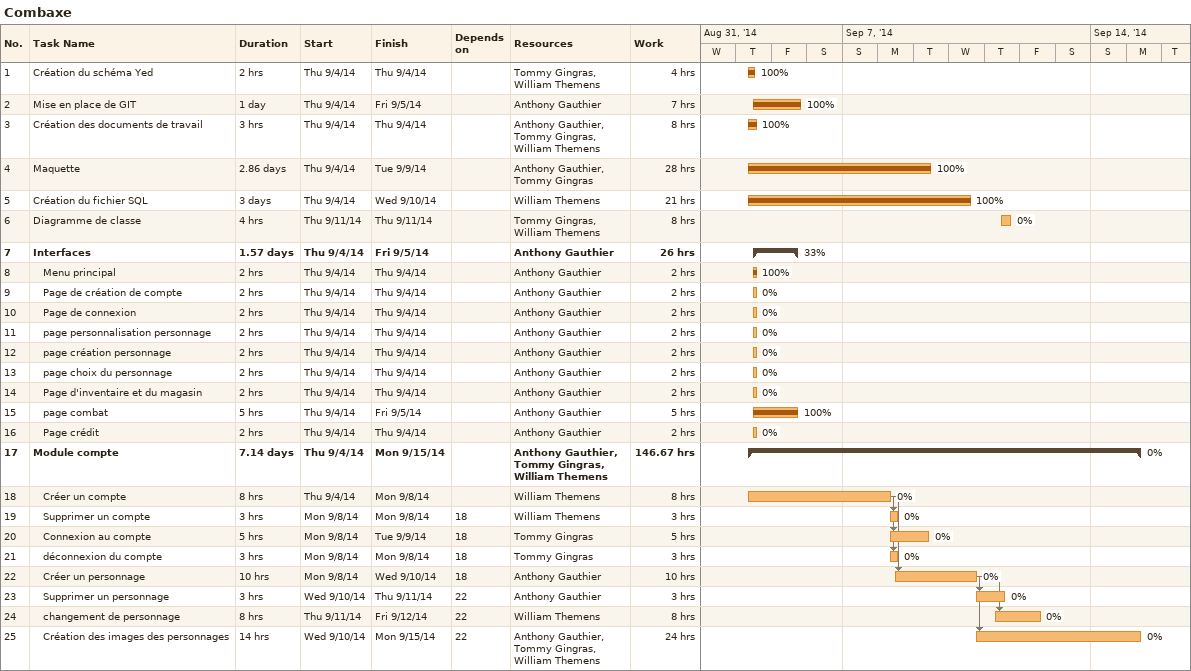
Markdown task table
Combaxe

| ID | Level | Task | Duration | Start | Finish | Predecessors | Resources | % complete | Work (h) |
|---|---|---|---|---|---|---|---|---|---|
| 1 | 1 | Création du schéma Yed | 2h | 2014-09-04 | 2014-09-04 |  | Tommy Gingras, William Themens | 100 | 4 |
| 2 | 1 | Mise en place de GIT | 1d | 2014-09-04 | 2014-09-05 |  | Anthony Gauthier | 100 | 7 |
| 3 | 1 | Création des documents de travail | 3h | 2014-09-04 | 2014-09-04 |  | Anthony Gauthier, Tommy Gingras, William Themens | 100 | 8 |
| 4 | 1 | Maquette | 2.86d | 2014-09-04 | 2014-09-09 |  | Anthony Gauthier, Tommy Gingras | 100 | 28 |
| 5 | 1 | Création du fichier SQL | 3d | 2014-09-04 | 2014-09-10 |  | William Themens | 100 | 21 |
| 6 | 1 | Diagramme de classe | 4h | 2014-09-11 | 2014-09-11 |  | Tommy Gingras, William Themens | 0 | 8 |
| 7 | 1 | **Interfaces** | 1.57d | 2014-09-04 | 2014-09-05 |  | Anthony Gauthier | 33 | 26 |
| 8 | 2 | Menu principal | 2h | 2014-09-04 | 2014-09-04 |  | Anthony Gauthier | 100 | 2 |
| 9 | 2 | Page de création de compte | 2h | 2014-09-04 | 2014-09-04 |  | Anthony Gauthier | 0 | 2 |
| 10 | 2 | Page de connexion | 2h | 2014-09-04 | 2014-09-04 |  | Anthony Gauthier | 0 | 2 |
| 11 | 2 | page personnalisation personnage | 2h | 2014-09-04 | 2014-09-04 |  | Anthony Gauthier | 0 | 2 |
| 12 | 2 | page création personnage | 2h | 2014-09-04 | 2014-09-04 |  | Anthony Gauthier | 0 | 2 |
| 13 | 2 | page choix du personnage | 2h | 2014-09-04 | 2014-09-04 |  | Anthony Gauthier | 0 | 2 |
| 14 | 2 | Page d'inventaire et du magasin | 2h | 2014-09-04 | 2014-09-04 |  | Anthony Gauthier | 0 | 2 |
| 15 | 2 | page combat | 5h | 2014-09-04 | 2014-09-05 |  | Anthony Gauthier | 100 | 5 |
| 16 | 2 | Page crédit | 2h | 2014-09-04 | 2014-09-04 |  | Anthony Gauthier | 0 | 2 |
| 17 | 1 | **Module compte** | 7.14d | 2014-09-04 | 2014-09-15 |  | Anthony Gauthier, Tommy Gingras, William Themens | 0 | 146.67 |
| 18 | 2 | Créer un compte | 8h | 2014-09-04 | 2014-09-08 |  | William Themens | 0 | 8 |
| 19 | 2 | Supprimer un compte | 3h | 2014-09-08 | 2014-09-08 | 18 | William Themens | 0 | 3 |
| 20 | 2 | Connexion au compte | 5h | 2014-09-08 | 2014-09-09 | 18 | Tommy Gingras | 0 | 5 |
| 21 | 2 | déconnexion du compte | 3h | 2014-09-08 | 2014-09-08 | 18 | Tommy Gingras | 0 | 3 |
| 22 | 2 | Créer un personnage | 10h | 2014-09-08 | 2014-09-10 | 18 | Anthony Gauthier | 0 | 10 |
| 23 | 2 | Supprimer un personnage | 3h | 2014-09-10 | 2014-09-11 | 22 | Anthony Gauthier | 0 | 3 |
| 24 | 2 | changement de personnage | 8h | 2014-09-11 | 2014-09-12 | 22 | William Themens | 0 | 8 |
| 25 | 2 | Création des images des personnages | 14h | 2014-09-10 | 2014-09-15 | 22 | Anthony Gauthier, Tommy Gingras, William Themens | 0 | 24 |
